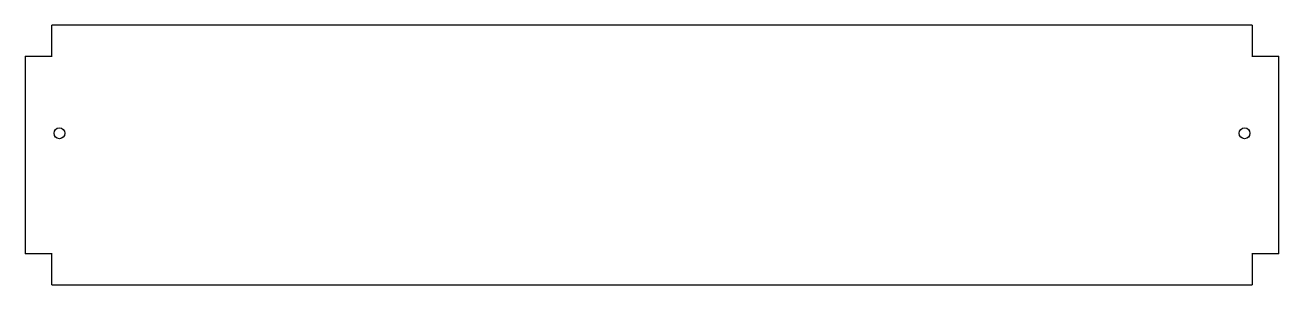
# Model space of a CAD drawing. Header units: inches. Extents: x -18.1 to 18.1, y -3.7 to 3.7.
import ezdxf

# ---------------------------------------------------------------- set-up
doc = ezdxf.new("R2010")
doc.units = ezdxf.units.IN
doc.header["$MEASUREMENT"] = 0

msp = doc.modelspace()

# ---------------------------------------------------------------- linework, layer by layer
at = {"color": 7, "linetype": 'Continuous', "lineweight": 25}
for p, q in [((17.282, 3.744), (-17.282, 3.744)), ((-17.282, 2.851), (-17.282, 3.744)), ((17.282, 3.744), (17.282, 2.851)), ((-18.054, 2.845), (-18.054, -2.845)), ((-18.054, 2.845), (-17.279, 2.845)), ((-17.279, 2.851), (-17.282, 2.851)), ((-17.279, 2.845), (-17.279, 2.851)), ((17.282, 2.851), (17.279, 2.851)), ((17.279, 2.851), (17.279, 2.845)), ((17.279, 2.845), (18.054, 2.845)), ((18.054, -2.845), (18.054, 2.845)), ((-17.279, -2.845), (-18.054, -2.845)), ((-17.282, -3.744), (-17.282, -2.851)), ((-17.282, -2.851), (-17.279, -2.851)), ((-17.279, -2.851), (-17.279, -2.845)), ((18.054, -2.845), (17.279, -2.845)), ((17.279, -2.845), (17.279, -2.851)), ((17.279, -2.851), (17.282, -2.851)), ((17.282, -2.851), (17.282, -3.744)), ((-17.282, -3.744), (17.282, -3.744))]:
    msp.add_line(p, q, dxfattribs=at)
for centre in [(-17.065, 0.625), (17.065, 0.625)]:
    msp.add_circle(centre, 0.156, dxfattribs=at)

doc.saveas('drawing.dxf')
